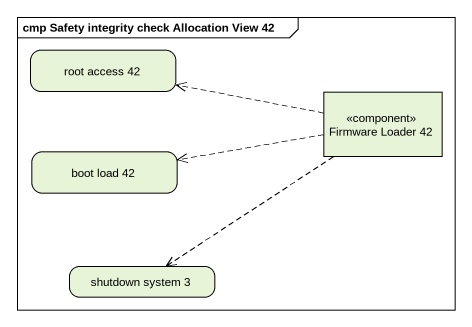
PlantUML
@startuml
mainframe cmp Safety integrity check Allocation View 42
hide empty description
state "root access 42" as root_access_42
state "Firmware Loader 42" as Firmware_Loader_42 <<component>>
state "boot load 42" as boot_load_42
state "shutdown system 3" as shutdown_system_3
Firmware_Loader_42 -left[dashed]-> root_access_42
Firmware_Loader_42 -left[dashed]-> boot_load_42
Firmware_Loader_42 -[dashed]-> shutdown_system_3
@enduml
